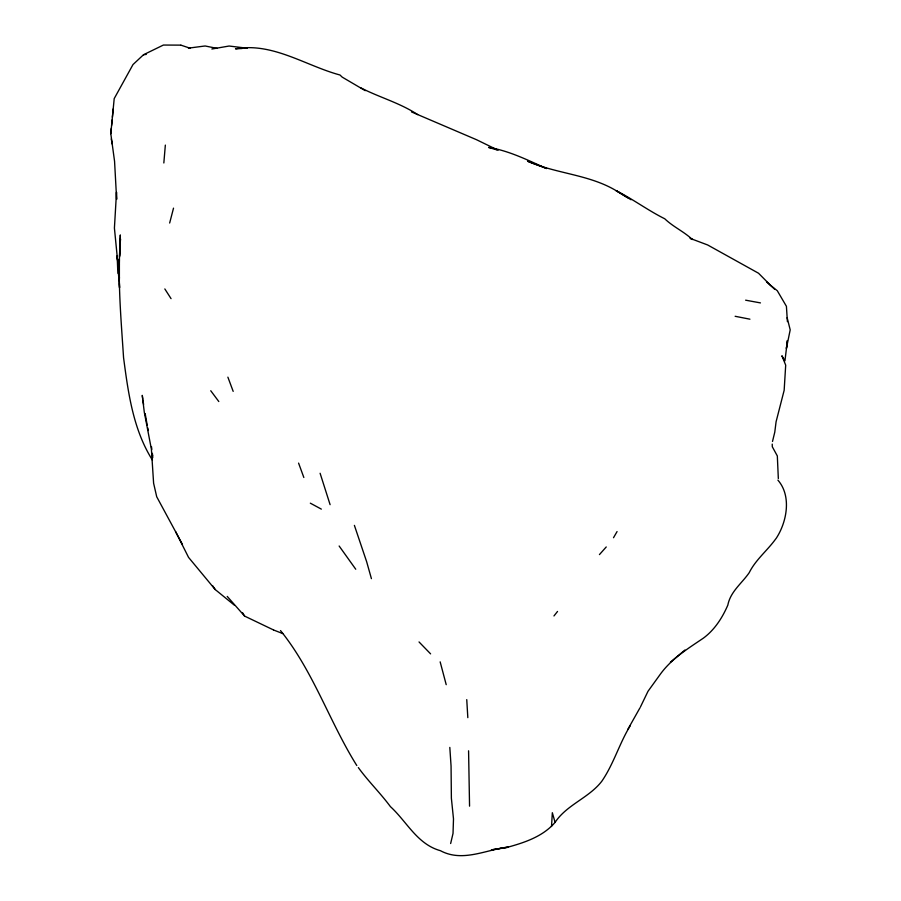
<?xml version="1.0" encoding="UTF-8"?>
<svg xmlns="http://www.w3.org/2000/svg" width="901" height="901" viewBox="0 0 901 901"><rect width="100%" height="100%" fill="white"/><g stroke="black" fill="none" stroke-linecap="round" stroke-linejoin="round"><path stroke-width="1.35" d="M120.216 245.095L120.317 234.936L119.551 256.943M119.382 259.556L119.382 279.558M163.836 162.98L165.345 145.095M120.261 244.025L119.619 255.963M120.362 241.468L120.464 238.911C117.333 278.477 121.004 318.154 123.561 357.652C128.224 392.881 133.1 429.507 152.46 460.152M117.648 261.121L114.416 228.054L116.511 192.285L116.634 199.324L114.562 161.279L110.8 133.697L114.202 98.603L132.999 64.557L143.518 54.736L163.396 45.05L180.763 45.129M551.525 826.487L552.336 812.702L555.072 822.376C543.28 836.229 525.272 842.367 508.22 847.075C485.639 849.756 462.607 862.561 440.409 850.69C417.197 844.248 406.892 821.656 390.392 806.598C380.368 793.038 368.205 781.257 358.339 767.584M119.135 263.464L118.459 273.735L119.54 287.678L119.461 283.612M119.349 260.062L118.459 273.735L119 259.477L119.36 264.804M110.8 133.697L111.33 128.201M111.6 125.453L112.129 119.946M112.388 117.198L113.177 108.953M450.646 843.527L453.023 833.448L453.496 818.896L451.378 798.207L451.063 766.064L449.813 747.413M772.506 441.456L774.781 432.142L776.088 421.747L784.163 390.279L785.695 365.164L781.888 355.76L784.962 360.783L787.395 340.544L786.382 348.45L790.2 329.867L787.147 317.715M169.658 223.031L173.521 208.142M640.487 706.857L648.022 691.258L660.422 674.083C671.752 658.507 687.891 648.652 703.399 638.133C714.639 629.822 722.343 617.804 727.828 605.123C730.396 591.642 741.816 583.398 749.204 572.698C755.59 559.836 767.066 550.804 775.412 539.35L776.302 538.19C786.922 521.893 791.754 495.955 777.901 480.132M630.25 725.699C619.325 743.528 613.66 764.059 601.755 781.313C588.86 797.982 566.842 804.627 555.072 822.376M640.003 707.781L627.963 729.146M613.502 537.728L617.061 531.579M553.969 615.946L557.528 611.452M599.447 554.588L606.238 546.963M670.412 662.19L684.918 650.026M211.848 49.014L229.091 46.03L247.358 48.237M508.22 847.075L491.372 849.868L507.252 847.492M188.41 48.147L204.223 46.086M143.518 54.736L146.266 54.409M242.087 48.496L235.499 48.823C272.688 42.144 305.698 65.796 339.992 74.997L342.2 77.126L365.265 90.663M745.623 300.179L760.455 302.905M735.137 316.285L749.936 319.191M205.09 45.974L217.276 48.417M496.89 149.881L488.579 147.426C509.189 150.737 527.783 160.209 546.625 168.543L527.659 161.245C556.21 173.747 588.995 174.434 616.093 190.629C632.952 199.144 647.83 210.338 664.747 218.774C673.261 226.973 683.983 231.557 692.351 239.52L690.143 238.146M180.955 45.163L190.28 48.271M690.414 238.483L707.634 244.959L758.529 273.228L770.31 285.099L777.304 290.753L786.415 306.295L787.406 321.623M273.645 630.024L282.734 633.572M411.487 111.915L476.618 139.756L498.084 150.23M273.487 629.934L244.599 616.093L227.221 596.406M360.952 87.915C379.591 97.477 400.067 102.962 417.692 114.618M310.327 503.175L321.342 509.121M627.614 197.736L616.093 190.629L631.038 199.74M234.361 605.168L215.215 589.547L188.557 557.392L175.594 531.59M766.514 281.833L774.567 289.142M419.033 641.951L430.599 653.867M280.515 630.576C313.379 671.234 329.394 721.712 356.796 765.535M210.744 390.73L218.797 401.531M355.749 569.241L339.136 546.006M212.535 585.627L215.215 589.547M164.827 288.939L171.055 298.648M242.549 612.703L244.599 616.093M182.464 544.418L156.718 496.778L153.609 483.229L151.402 449.216L144.284 412.14L142.268 395.359L142.775 399.334M227.885 377.159L233.179 391.372M298.58 463.103L303.84 477.485M320.103 473.262L330.104 504.673M440.161 661.863L446.209 684.67M354.397 525.384L366.662 561.762L371.415 578.645M119.473 278.026L117.727 269.872L117.153 255.828L117.535 259.837M147.212 425.193L145.162 413.604M147.764 427.862L148.305 430.532M111.285 138.945L112.265 144.149M142.944 400.663L143.619 404.391M152.404 455.163L152.776 457.685M151.469 446.592L151.83 449.329M152.348 453.304L152.697 455.951M466.752 699.627L467.822 717.647M778.329 478.577L777.326 455.951L772.315 446.772L772.225 444.114M468.576 750.803L469.556 806.158"/></g></svg>
